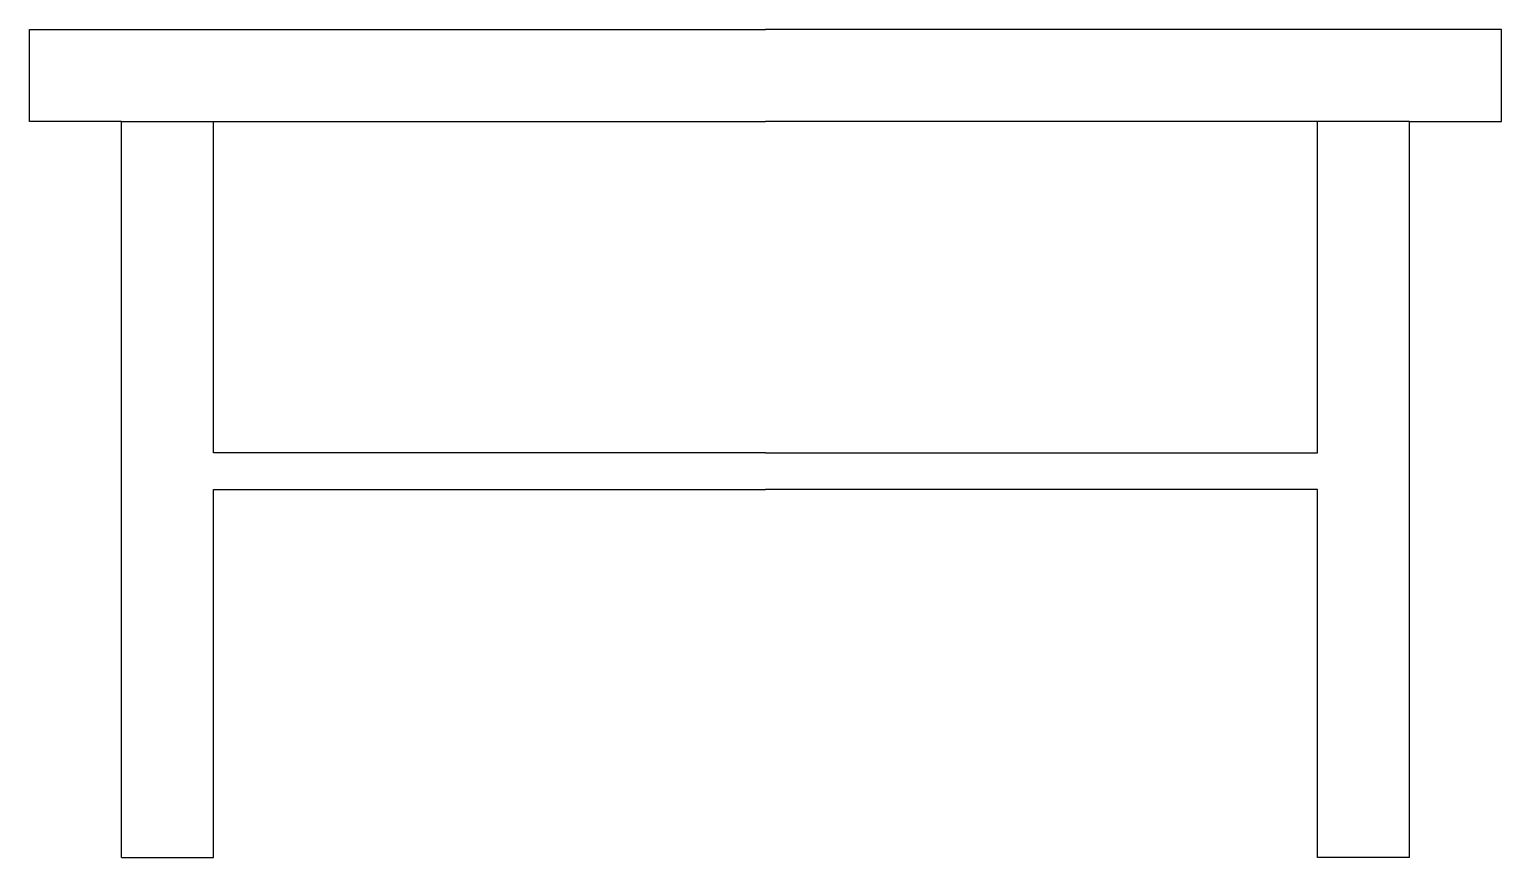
# Model space of a CAD drawing. Header units: inches. Extents: x 333 to 1133, y 311 to 761.
import ezdxf

# ---------------------------------------------------------------- set-up
doc = ezdxf.new("R2010")
doc.units = ezdxf.units.IN
doc.header["$MEASUREMENT"] = 0

msp = doc.modelspace()

# ---------------------------------------------------------------- linework, layer by layer
for p, q in [((333.38, 711.3), (333.38, 761.3)), ((333.38, 761.3), (733.38, 761.3)), ((1133.38, 761.3), (733.38, 761.3)), ((1133.38, 711.3), (1133.38, 761.3)), ((383.38, 711.3), (333.38, 711.3)), ((383.38, 311.3), (383.38, 711.3)), ((383.38, 711.3), (433.38, 711.3)), ((433.38, 531.3), (433.38, 711.3)), ((433.38, 711.3), (733.38, 711.3)), ((1033.38, 711.3), (733.38, 711.3)), ((1033.38, 531.3), (1033.38, 711.3)), ((1083.38, 711.3), (1033.38, 711.3)), ((1083.38, 311.3), (1083.38, 711.3)), ((1083.38, 711.3), (1133.38, 711.3)), ((733.38, 531.3), (433.38, 531.3)), ((733.38, 531.3), (1033.38, 531.3)), ((433.38, 311.3), (433.38, 511.3)), ((433.38, 511.3), (733.38, 511.3)), ((1033.38, 511.3), (733.38, 511.3)), ((1033.38, 311.3), (1033.38, 511.3)), ((383.38, 311.3), (433.38, 311.3)), ((1083.38, 311.3), (1033.38, 311.3))]:
    msp.add_line(p, q)

doc.saveas('drawing.dxf')
